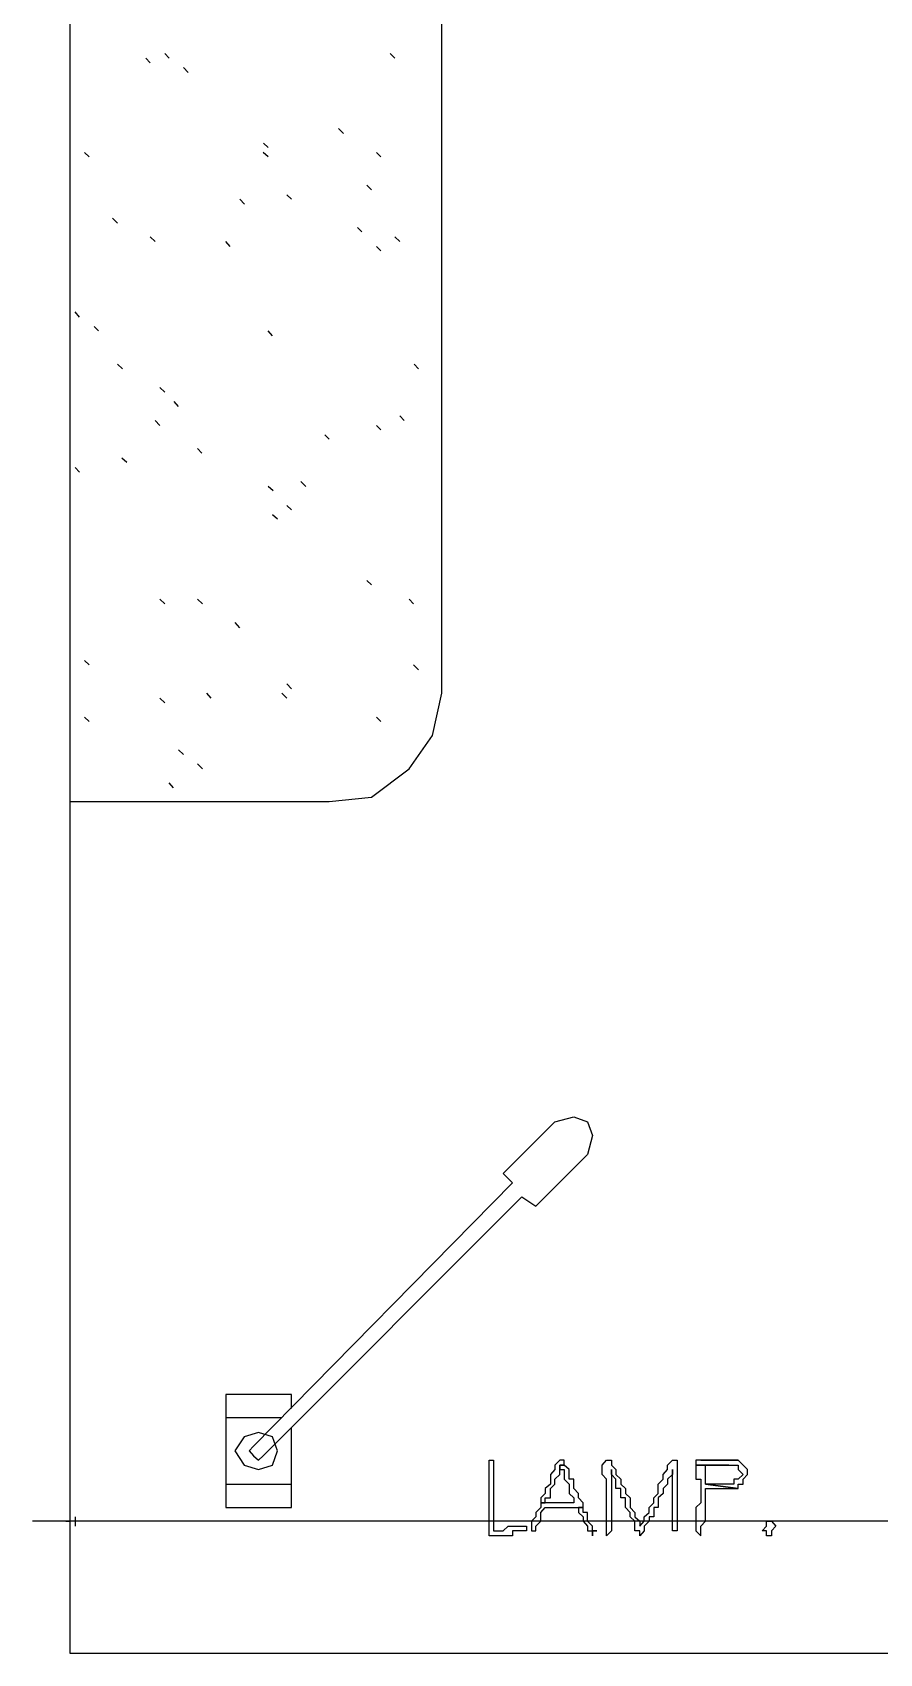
# Model space of a CAD drawing. Header units: millimetres. Extents: x -518.8 to -461.2, y 3.5 to 44.2.
# Drawn here: x -491.162 to -490.015, y 14.329 to 16.523 of the extents above; entities that cross this region are included whole.
import ezdxf

# ---------------------------------------------------------------- set-up
doc = ezdxf.new("R2010")
doc.units = ezdxf.units.MM
doc.header["$MEASUREMENT"] = 0
for name, color, linetype in [('10', 10, 'Continuous'), ('151', 151, 'Continuous'), ('16', 16, 'Continuous'), ('MYSOLIDS', 7, 'Continuous')]:
    doc.layers.add(name, color=color, linetype=linetype)

msp = doc.modelspace()

# ---------------------------------------------------------------- linework, layer by layer
at = {"layer": '10'}
msp.add_lwpolyline([(-486.7496, 14.3293), (-491.1105, 14.3293), (-491.1105, 18.3406)], dxfattribs=at)
at = {"layer": '151'}
for points in [[(-490.6075, 15.6285), (-490.6075, 17.812)], [(-490.9767, 16.4879), (-490.9827, 16.4939)], [(-490.6714, 16.4879), (-490.6775, 16.4939)], [(-491.0023, 16.4812), (-491.0083, 16.4879)], [(-490.9511, 16.4684), (-490.9572, 16.4751)], [(-490.7406, 16.3857), (-490.7474, 16.3924)], [(-490.8429, 16.3669), (-490.8489, 16.3729)], [(-491.085, 16.3541), (-491.091, 16.3601)], [(-490.8429, 16.3541), (-490.8496, 16.3601)], [(-490.6902, 16.3541), (-490.6963, 16.3601)], [(-490.8745, 16.2902), (-490.8812, 16.2969)], [(-490.8113, 16.2969), (-490.8173, 16.303)], [(-490.703, 16.3097), (-490.709, 16.3157)], [(-491.0466, 16.2646), (-491.0534, 16.2714)], [(-490.7158, 16.2526), (-490.7218, 16.2586)], [(-490.9955, 16.2398), (-491.0023, 16.2458)], [(-490.894, 16.233), (-490.9, 16.2398)], [(-490.6902, 16.227), (-490.6963, 16.233)], [(-490.6647, 16.2398), (-490.6714, 16.2458)], [(-491.0978, 16.1375), (-491.1038, 16.1443)], [(-491.0722, 16.1188), (-491.0782, 16.1248)], [(-490.8369, 16.112), (-490.8429, 16.1188)], [(-491.0399, 16.0676), (-491.0466, 16.0736)], [(-490.6391, 16.0676), (-490.6451, 16.0736)], [(-490.9827, 16.036), (-490.9895, 16.0421)], [(-490.9639, 16.0165), (-490.9699, 16.0233)], [(-490.9895, 15.9909), (-490.9955, 15.9977)], [(-490.6902, 15.9849), (-490.6963, 15.9909)], [(-490.6587, 15.9977), (-490.6647, 16.0037)], [(-490.7602, 15.9721), (-490.7662, 15.9782)], [(-491.0339, 15.9406), (-491.0406, 15.9466)], [(-490.9324, 15.9533), (-490.9384, 15.9594)], [(-491.0978, 15.9278), (-491.1038, 15.9338)], [(-490.8361, 15.9022), (-490.8429, 15.9082)], [(-490.7918, 15.9082), (-490.7985, 15.915)], [(-490.8113, 15.8766), (-490.8173, 15.8827)], [(-490.8301, 15.8639), (-490.8369, 15.8699)], [(-490.703, 15.7751), (-490.709, 15.7812)], [(-490.9827, 15.7496), (-490.9895, 15.7556)], [(-490.9316, 15.7496), (-490.9384, 15.7556)], [(-490.6459, 15.7496), (-490.6519, 15.7556)], [(-490.8812, 15.7172), (-490.8872, 15.724)], [(-491.085, 15.6669), (-491.091, 15.6729)], [(-490.6391, 15.6601), (-490.6459, 15.6669)], [(-490.8113, 15.6345), (-490.8173, 15.6413)], [(-490.9827, 15.6157), (-490.9895, 15.6218)], [(-490.9196, 15.6218), (-490.9256, 15.6285)], [(-490.8173, 15.6218), (-490.8241, 15.6285)], [(-490.7602, 15.4819), (-490.703, 15.4879), (-490.6519, 15.5263), (-490.6203, 15.5714), (-490.6075, 15.6285)], [(-491.085, 15.5902), (-491.091, 15.5962)], [(-490.6902, 15.5902), (-490.6963, 15.5962)], [(-490.9572, 15.5458), (-490.9639, 15.5518)], [(-490.9316, 15.5263), (-490.9384, 15.533)], [(-490.9707, 15.5007), (-490.9767, 15.5075)], [(-491.1105, 15.4819), (-490.7602, 15.4819)], [(-490.5121, 14.9661), (-490.5248, 14.9789), (-490.4549, 15.0488), (-490.4549, 15.0488), (-490.4293, 15.0556), (-490.4105, 15.0488), (-490.4038, 15.03), (-490.4105, 15.0045)], [(-490.8496, 14.5969), (-490.4993, 14.9473), (-490.4805, 14.9345), (-490.4105, 15.0045)], [(-490.8624, 14.6097), (-490.5121, 14.9661)], [(-490.8113, 14.6797), (-490.9, 14.6797)], [(-490.9, 14.6797), (-490.9, 14.527)], [(-490.8113, 14.6609), (-490.8113, 14.6797)], [(-490.8241, 14.6481), (-490.9, 14.6481)], [(-490.8113, 14.527), (-490.8113, 14.6353)], [(-490.8301, 14.6037), (-490.8369, 14.6225), (-490.8557, 14.6285), (-490.8752, 14.6225), (-490.888, 14.6037), (-490.8752, 14.5842), (-490.8557, 14.5782), (-490.8369, 14.5842), (-490.8301, 14.6037)], [(-490.8624, 14.6097), (-490.8684, 14.6037), (-490.8624, 14.5969), (-490.8557, 14.5909), (-490.8496, 14.5969)], [(-490.9, 14.5586), (-490.8113, 14.5586)], [(-490.9, 14.527), (-490.8113, 14.527)]]:
    msp.add_lwpolyline(points, dxfattribs=at)
at = {"layer": '16'}
for points in [[(-491.1105, 14.3804), (-491.1105, 14.5586)], [(-486.6985, 14.5082), (-491.1617, 14.5082)], [(-491.1166, 14.5082), (-491.1105, 14.5082), (-491.1105, 14.5082), (-491.1105, 14.5142)], [(-491.1105, 14.5015), (-491.1105, 14.5082), (-491.1105, 14.5082), (-491.1166, 14.5082)], [(-491.1038, 14.5142), (-491.1038, 14.5082), (-491.1038, 14.5082), (-491.1038, 14.5082), (-491.1038, 14.5082), (-491.1038, 14.5015)]]:
    msp.add_lwpolyline(points, dxfattribs=at)
at = {"layer": 'MYSOLIDS'}
for points in [[(-490.5376, 14.4954), (-490.5308, 14.4954), (-490.5248, 14.4954), (-490.5248, 14.4954), (-490.5181, 14.5015), (-490.5121, 14.5015), (-490.5121, 14.5015), (-490.506, 14.5015), (-490.4993, 14.5015), (-490.4993, 14.5015), (-490.4933, 14.5015), (-490.4933, 14.5015), (-490.4933, 14.5015), (-490.4933, 14.4954), (-490.4933, 14.4954), (-490.4933, 14.4954), (-490.4933, 14.4954), (-490.4993, 14.4954), (-490.506, 14.4954), (-490.506, 14.4954), (-490.5121, 14.4954), (-490.5121, 14.4887), (-490.5181, 14.4887), (-490.5248, 14.4887), (-490.5248, 14.4887), (-490.5308, 14.4887), (-490.5376, 14.4887), (-490.5376, 14.4887), (-490.5376, 14.4887), (-490.5436, 14.4887), (-490.5436, 14.4887), (-490.5436, 14.4954), (-490.5436, 14.4954), (-490.5436, 14.5015), (-490.5436, 14.5015), (-490.5436, 14.5082), (-490.5436, 14.5082), (-490.5436, 14.5142), (-490.5436, 14.5203), (-490.5436, 14.5203), (-490.5436, 14.527), (-490.5436, 14.533), (-490.5436, 14.5398), (-490.5436, 14.5398), (-490.5436, 14.5458), (-490.5436, 14.5458), (-490.5436, 14.5526), (-490.5436, 14.5586), (-490.5436, 14.5654), (-490.5436, 14.5654), (-490.5436, 14.5714), (-490.5436, 14.5782), (-490.5436, 14.5842), (-490.5436, 14.5842), (-490.5436, 14.5842), (-490.5436, 14.5909), (-490.5436, 14.5909), (-490.5376, 14.5909), (-490.5376, 14.5909), (-490.5376, 14.5909), (-490.5376, 14.5909), (-490.5376, 14.5909), (-490.5376, 14.5909), (-490.5376, 14.5842), (-490.5376, 14.5842), (-490.5376, 14.5782), (-490.5376, 14.5714), (-490.5376, 14.5654), (-490.5376, 14.5654), (-490.5376, 14.5586), (-490.5376, 14.5526), (-490.5376, 14.5458), (-490.5376, 14.5458), (-490.5376, 14.5398), (-490.5376, 14.5398), (-490.5376, 14.533), (-490.5376, 14.527), (-490.5376, 14.5203), (-490.5376, 14.5203), (-490.5376, 14.5203), (-490.5376, 14.5142), (-490.5376, 14.5082), (-490.5376, 14.5015), (-490.5376, 14.5015), (-490.5376, 14.4954), (-490.5376, 14.4954), (-490.5376, 14.4954), (-490.5376, 14.4954)], [(-490.4481, 14.5909), (-490.4481, 14.5909), (-490.4481, 14.5909), (-490.4481, 14.5909), (-490.4549, 14.5842), (-490.4549, 14.5842), (-490.4549, 14.5782), (-490.4609, 14.5714), (-490.4609, 14.5654), (-490.4609, 14.5586), (-490.4677, 14.5526), (-490.4677, 14.5526), (-490.4677, 14.5526), (-490.4677, 14.5458), (-490.4737, 14.5398), (-490.4737, 14.533), (-490.4737, 14.533), (-490.4677, 14.533), (-490.4677, 14.533), (-490.4677, 14.5398), (-490.4609, 14.5398), (-490.4609, 14.5458), (-490.4609, 14.5526), (-490.4609, 14.5526), (-490.4549, 14.5586), (-490.4549, 14.5586), (-490.4549, 14.5654), (-490.4549, 14.5654), (-490.4481, 14.5714), (-490.4481, 14.5782), (-490.4481, 14.5842), (-490.4421, 14.5842), (-490.4421, 14.5909), (-490.4421, 14.5909), (-490.4481, 14.5909), (-490.4481, 14.5909)], [(-490.3782, 14.5782), (-490.3782, 14.5714), (-490.3782, 14.5654), (-490.3782, 14.5654), (-490.3782, 14.5586), (-490.3782, 14.5526), (-490.3782, 14.5458), (-490.3782, 14.5458), (-490.3782, 14.5398), (-490.3782, 14.5398), (-490.3782, 14.533), (-490.3782, 14.527), (-490.3782, 14.527), (-490.3782, 14.5203), (-490.3782, 14.5142), (-490.3782, 14.5142), (-490.3782, 14.5082), (-490.3782, 14.5015), (-490.3782, 14.5015), (-490.3782, 14.4954), (-490.385, 14.4887), (-490.385, 14.4887), (-490.385, 14.4887), (-490.385, 14.4887), (-490.385, 14.4887), (-490.385, 14.4887), (-490.385, 14.4954), (-490.385, 14.4954), (-490.385, 14.4954), (-490.385, 14.4954), (-490.385, 14.5015), (-490.385, 14.5082), (-490.385, 14.5142), (-490.385, 14.5142), (-490.385, 14.5203), (-490.385, 14.527), (-490.385, 14.533), (-490.385, 14.533), (-490.385, 14.5398), (-490.385, 14.5458), (-490.385, 14.5526), (-490.385, 14.5526), (-490.385, 14.5586), (-490.385, 14.5654), (-490.391, 14.5714), (-490.391, 14.5714), (-490.391, 14.5782), (-490.391, 14.5842), (-490.391, 14.5842), (-490.391, 14.5842), (-490.391, 14.5842), (-490.385, 14.5909), (-490.385, 14.5909), (-490.385, 14.5909), (-490.385, 14.5909), (-490.385, 14.5909), (-490.3782, 14.5909), (-490.3782, 14.5842), (-490.3722, 14.5782), (-490.3722, 14.5782), (-490.3722, 14.5714), (-490.3722, 14.5714), (-490.3654, 14.5654), (-490.3654, 14.5654), (-490.3654, 14.5586), (-490.3594, 14.5526), (-490.3594, 14.5526), (-490.3594, 14.5458), (-490.3527, 14.5398), (-490.3527, 14.533), (-490.3527, 14.533), (-490.3527, 14.527), (-490.3466, 14.5203), (-490.3466, 14.5203), (-490.3466, 14.5142), (-490.3399, 14.5082), (-490.3399, 14.5082), (-490.3399, 14.5015), (-490.3399, 14.5015), (-490.3399, 14.5015), (-490.3339, 14.5082), (-490.3339, 14.5082), (-490.3339, 14.5142), (-490.3339, 14.5142), (-490.3271, 14.5203), (-490.3271, 14.527), (-490.3271, 14.527), (-490.3211, 14.533), (-490.3211, 14.5398), (-490.3211, 14.5398), (-490.3151, 14.5458), (-490.3151, 14.5526), (-490.3151, 14.5586), (-490.3083, 14.5654), (-490.3083, 14.5654), (-490.3083, 14.5714), (-490.3023, 14.5782), (-490.3023, 14.5782), (-490.3023, 14.5842), (-490.3023, 14.5842), (-490.2955, 14.5909), (-490.2955, 14.5909), (-490.2955, 14.5909), (-490.2955, 14.5909), (-490.2895, 14.5909), (-490.2895, 14.5909), (-490.2895, 14.5909), (-490.2895, 14.5909), (-490.2895, 14.4954), (-490.2895, 14.4954), (-490.2895, 14.4954), (-490.2895, 14.4954), (-490.2895, 14.4954), (-490.2955, 14.4954), (-490.2955, 14.4954), (-490.2955, 14.4954), (-490.2955, 14.4954), (-490.2955, 14.5782), (-490.2955, 14.5714), (-490.3023, 14.5654), (-490.3023, 14.5586), (-490.3083, 14.5526), (-490.3083, 14.5458), (-490.3083, 14.5458), (-490.3151, 14.5398), (-490.3151, 14.533), (-490.3151, 14.527), (-490.3211, 14.527), (-490.3211, 14.5203), (-490.3211, 14.5203), (-490.3211, 14.5142), (-490.3271, 14.5142), (-490.3271, 14.5082), (-490.3271, 14.5082), (-490.3271, 14.5082), (-490.3339, 14.5015), (-490.3339, 14.4954), (-490.3399, 14.4887), (-490.3399, 14.4887), (-490.3399, 14.4887), (-490.3399, 14.4954), (-490.3399, 14.4954), (-490.3466, 14.4954), (-490.3466, 14.5015), (-490.3466, 14.5015), (-490.3466, 14.5015), (-490.3466, 14.5082), (-490.3527, 14.5142), (-490.3527, 14.5203), (-490.3527, 14.5203), (-490.3594, 14.527), (-490.3594, 14.533), (-490.3594, 14.5398), (-490.3654, 14.5398), (-490.3654, 14.5458), (-490.3654, 14.5526), (-490.3722, 14.5526), (-490.3722, 14.5586), (-490.3722, 14.5654), (-490.3722, 14.5654), (-490.3782, 14.5714), (-490.3782, 14.5714), (-490.3782, 14.5782), (-490.3782, 14.5782), (-490.3782, 14.5782), (-490.3782, 14.5782), (-490.3782, 14.5782)], [(-490.2572, 14.5909), (-490.2572, 14.5909), (-490.2639, 14.5909), (-490.2639, 14.5842), (-490.2639, 14.5842), (-490.2196, 14.5842), (-490.2196, 14.5842), (-490.2128, 14.5842), (-490.2128, 14.5842), (-490.2068, 14.5842), (-490.2068, 14.5842), (-490.2068, 14.5782), (-490.2, 14.5714), (-490.2, 14.5714), (-490.2068, 14.5654), (-490.2068, 14.5654), (-490.2128, 14.5654), (-490.2128, 14.5586), (-490.2128, 14.5586), (-490.2196, 14.5586), (-490.2256, 14.5586), (-490.2256, 14.5586), (-490.2316, 14.5586), (-490.2384, 14.5586), (-490.2444, 14.5586), (-490.2444, 14.5586), (-490.2511, 14.5586), (-490.2068, 14.5526), (-490.2068, 14.5586), (-490.2, 14.5586), (-490.2, 14.5654), (-490.2, 14.5654), (-490.194, 14.5714), (-490.194, 14.5714), (-490.194, 14.5782), (-490.194, 14.5782), (-490.2, 14.5842), (-490.2, 14.5842), (-490.2068, 14.5909), (-490.2572, 14.5909), (-490.2572, 14.5909), (-490.2572, 14.5909), (-490.2572, 14.5909)], [(-490.2256, 14.5909), (-490.2256, 14.5909), (-490.2316, 14.5909), (-490.2384, 14.5909), (-490.2384, 14.5909), (-490.2444, 14.5909), (-490.2511, 14.5909), (-490.2572, 14.5909), (-490.2068, 14.5909), (-490.2068, 14.5909), (-490.2128, 14.5909), (-490.2188, 14.5909), (-490.2256, 14.5909), (-490.2256, 14.5909)], [(-490.4421, 14.5842), (-490.4481, 14.5842), (-490.4481, 14.5782), (-490.4421, 14.5782), (-490.4421, 14.5714), (-490.4421, 14.5654), (-490.4421, 14.5654), (-490.4354, 14.5586), (-490.4354, 14.5586), (-490.4354, 14.5526), (-490.4354, 14.5458), (-490.4293, 14.5398), (-490.4293, 14.5398), (-490.4293, 14.533), (-490.4677, 14.533), (-490.4737, 14.533), (-490.4737, 14.527), (-490.4805, 14.5203), (-490.4805, 14.5203), (-490.4805, 14.5142), (-490.4805, 14.5142), (-490.4865, 14.5082), (-490.4865, 14.5015), (-490.4865, 14.4954), (-490.4865, 14.4954), (-490.4865, 14.4954), (-490.4805, 14.4954), (-490.4805, 14.4954), (-490.4805, 14.4954), (-490.4805, 14.5015), (-490.4737, 14.5082), (-490.4737, 14.5082), (-490.4737, 14.5142), (-490.4737, 14.5142), (-490.4737, 14.5203), (-490.4677, 14.527), (-490.4226, 14.527), (-490.4166, 14.527), (-490.4166, 14.533), (-490.4226, 14.5398), (-490.4226, 14.5398), (-490.4226, 14.5458), (-490.4226, 14.5458), (-490.4293, 14.5526), (-490.4293, 14.5586), (-490.4293, 14.5586), (-490.4293, 14.5654), (-490.4354, 14.5654), (-490.4354, 14.5714), (-490.4354, 14.5714), (-490.4354, 14.5782), (-490.4354, 14.5782), (-490.4421, 14.5842), (-490.4421, 14.5842)], [(-490.2639, 14.5842), (-490.2639, 14.5842), (-490.2639, 14.5842), (-490.2639, 14.5782), (-490.2639, 14.5714), (-490.2639, 14.5654), (-490.2572, 14.5654), (-490.2572, 14.5586), (-490.2572, 14.5526), (-490.2572, 14.5526), (-490.2572, 14.5458), (-490.2572, 14.5398), (-490.2572, 14.533), (-490.2572, 14.533), (-490.2639, 14.527), (-490.2639, 14.5203), (-490.2639, 14.5142), (-490.2639, 14.5142), (-490.2639, 14.5082), (-490.2639, 14.5015), (-490.2639, 14.5015), (-490.2639, 14.4954), (-490.2639, 14.4954), (-490.2572, 14.4887), (-490.2572, 14.4954), (-490.2572, 14.4954), (-490.2572, 14.4954), (-490.2572, 14.5015), (-490.2511, 14.5082), (-490.2511, 14.5142), (-490.2511, 14.5142), (-490.2511, 14.5203), (-490.2511, 14.527), (-490.2511, 14.527), (-490.2511, 14.533), (-490.2511, 14.5398), (-490.2511, 14.5458), (-490.2511, 14.5458), (-490.2511, 14.5526), (-490.2511, 14.5526), (-490.2511, 14.5526), (-490.2444, 14.5526), (-490.2384, 14.5526), (-490.2316, 14.5526), (-490.2256, 14.5526), (-490.2256, 14.5526), (-490.2196, 14.5526), (-490.2128, 14.5526), (-490.2128, 14.5526), (-490.2068, 14.5526), (-490.2511, 14.5586), (-490.2511, 14.5586), (-490.2511, 14.5654), (-490.2511, 14.5654), (-490.2511, 14.5714), (-490.2511, 14.5782), (-490.2511, 14.5782), (-490.2511, 14.5842), (-490.2511, 14.5842), (-490.2444, 14.5842), (-490.2384, 14.5842), (-490.2384, 14.5842), (-490.2384, 14.5842), (-490.2316, 14.5842), (-490.2256, 14.5842), (-490.2196, 14.5842), (-490.2639, 14.5842), (-490.2639, 14.5842)], [(-490.4166, 14.527), (-490.4226, 14.527), (-490.4226, 14.527), (-490.4226, 14.5203), (-490.4166, 14.5142), (-490.4166, 14.5142), (-490.4166, 14.5082), (-490.4105, 14.5015), (-490.4105, 14.4954), (-490.4105, 14.4954), (-490.4038, 14.4954), (-490.4038, 14.4887), (-490.4038, 14.4954), (-490.3978, 14.4954), (-490.4038, 14.4954), (-490.4038, 14.5015), (-490.4105, 14.5082), (-490.4105, 14.5142), (-490.4105, 14.5203), (-490.4166, 14.5203), (-490.4166, 14.527), (-490.4166, 14.527)], [(-490.1684, 14.4887), (-490.1684, 14.4954), (-490.1684, 14.4954), (-490.1745, 14.4954), (-490.1745, 14.4954), (-490.1684, 14.5015), (-490.1684, 14.5015), (-490.1684, 14.5082), (-490.1617, 14.5082), (-490.1617, 14.5082), (-490.1617, 14.5082), (-490.1557, 14.5015), (-490.1557, 14.5015), (-490.1617, 14.4954), (-490.1617, 14.4954), (-490.1617, 14.4887), (-490.1684, 14.4887), (-490.1684, 14.4887), (-490.1684, 14.4887), (-490.1684, 14.4887)]]:
    msp.add_lwpolyline(points, dxfattribs=at)

doc.saveas('drawing.dxf')
